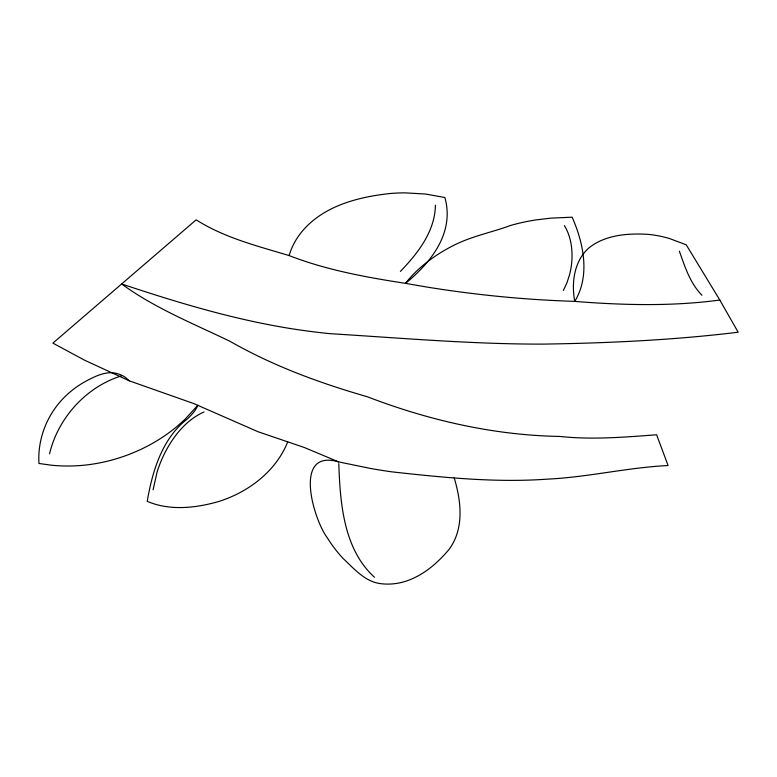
<?xml version="1.0" encoding="UTF-8"?>
<svg xmlns="http://www.w3.org/2000/svg" width="777" height="777" viewBox="0 0 777 777"><rect width="100%" height="100%" fill="white"/><g stroke="black" fill="none" stroke-linecap="round" stroke-linejoin="round"><path stroke-width="1.17" d="M435.402 205.206C435.062 231.323 417.754 253.457 400.398 271.396M153.079 489.811L157.09 472.047A141.909 132.508 9.4 0 1 164.064 454.458C172.795 436.878 185.693 420.114 204.05 411.965M49.563 453.807C57.935 418.123 86.15 386.81 121.309 375.942M289.063 255.555L291.103 249.767A95.736 80.342 16.1 0 1 299.922 234.149C320.979 206.546 356.828 197.135 389.782 193.541A164.52 140.501 19.8 0 1 405.167 192.871L425.505 194.027L444.881 197.513A85.625 69.425 14.4 0 1 447.193 213.228C447.377 242.21 426.719 265.996 405.516 283.362C366.064 277.263 326.427 270.066 289.063 255.555C257.352 245.988 224.398 237.83 196.163 219.823L52.894 343.123L84.722 360.275L129.293 380.827L193.891 403.622L258.129 431.769L304.38 447.523L338.626 461.897L370.308 468.414A445.367 340.637 16.2 0 0 391.909 471.853C443.356 477.525 495.347 482.838 547.144 479.156C587.742 477.253 627.486 467.521 668.084 465.52L656.604 434.79C624.475 437.15 592.142 439.928 559.984 436.451A403.894 304.399 19.7 0 1 520.872 434.197C468.21 429.04 416.569 415.666 367.239 396.726C330.759 386.198 294.726 373.708 260.46 357.245A398.174 300.505 16.6 0 1 229.778 341.21C193.084 323.494 154.74 308.148 121.639 283.964C180.633 303.613 240.608 321.629 302.311 330.332A507.012 358.042 12.8 0 0 330.196 333.683C400.951 338.024 471.697 344.23 542.647 344.114C607.944 343.133 673.3 340.141 738.15 332.216L719.813 300.029L686.246 244.833L669.648 238.588A99.699 79.701 31.1 0 0 648.3 234.372C627.884 233.09 604.924 234.819 588.49 248.251C574.038 261.509 571.28 282.993 574.747 301.418C622.989 305.186 671.746 306.546 719.813 300.029M287.675 441.967C279.497 462.587 263.218 479.176 244.24 490.229A120.124 105.944 -0.7 0 1 219.095 501.398C196.047 508.08 169.881 511.052 147.232 501.35C152.389 471.027 162.228 438.17 187.684 418.686C191.618 414.704 195.814 410.577 197.853 405.244L185.101 419.211L177.748 425.835A162.665 136.354 -5.1 0 1 152.137 443.58C132.343 454.671 110.431 461.936 87.918 464.782A140.656 118.871 -5.4 0 1 51.467 465.209L38.986 463.48C37.383 438.888 47.242 414.112 64.763 396.882A92.123 82.071 -7.1 0 1 90.045 379.04C98.737 374.66 108.722 370.561 118.444 373.999A24.485 21.261 -5.6 0 1 125.612 377.535L129.293 380.827M563.364 290.443L566.967 282.76L569.628 274.485A113.928 92.774 20.1 0 0 571.804 261.509C572.727 249.203 570.93 236.266 564.393 225.592M574.747 301.418C590.423 275.709 583.576 243.162 572.154 217.201L551.087 218.123L535.664 219.959A230.196 193.444 33.5 0 0 510.402 225.505C491.239 232.595 470.901 236.334 452.68 245.911A205.895 174.582 31.3 0 0 435.829 255.769C424.475 263.442 413.908 272.474 405.516 283.362L425.728 286.859A766.88 475.165 15.7 0 0 574.737 301.359M338.626 461.897C292.356 448.319 313.568 519.599 327.243 537.713A129.827 117.492 27.2 0 0 343.065 558.449C353.69 568.269 364.296 581.031 379.293 583.449C387.927 584.828 396.833 583.993 405.176 581.439C422.873 575.844 437.5 563.228 449.223 549.222A63.646 58.838 25.3 0 0 456.284 535.945C463.014 517.103 459.712 496.474 454.186 477.777M374.504 577.253C343.551 549.261 340.122 502.942 338.811 463.675M701.952 295.26C690.083 283.178 684.906 266.764 679.38 251.204"/></g></svg>
